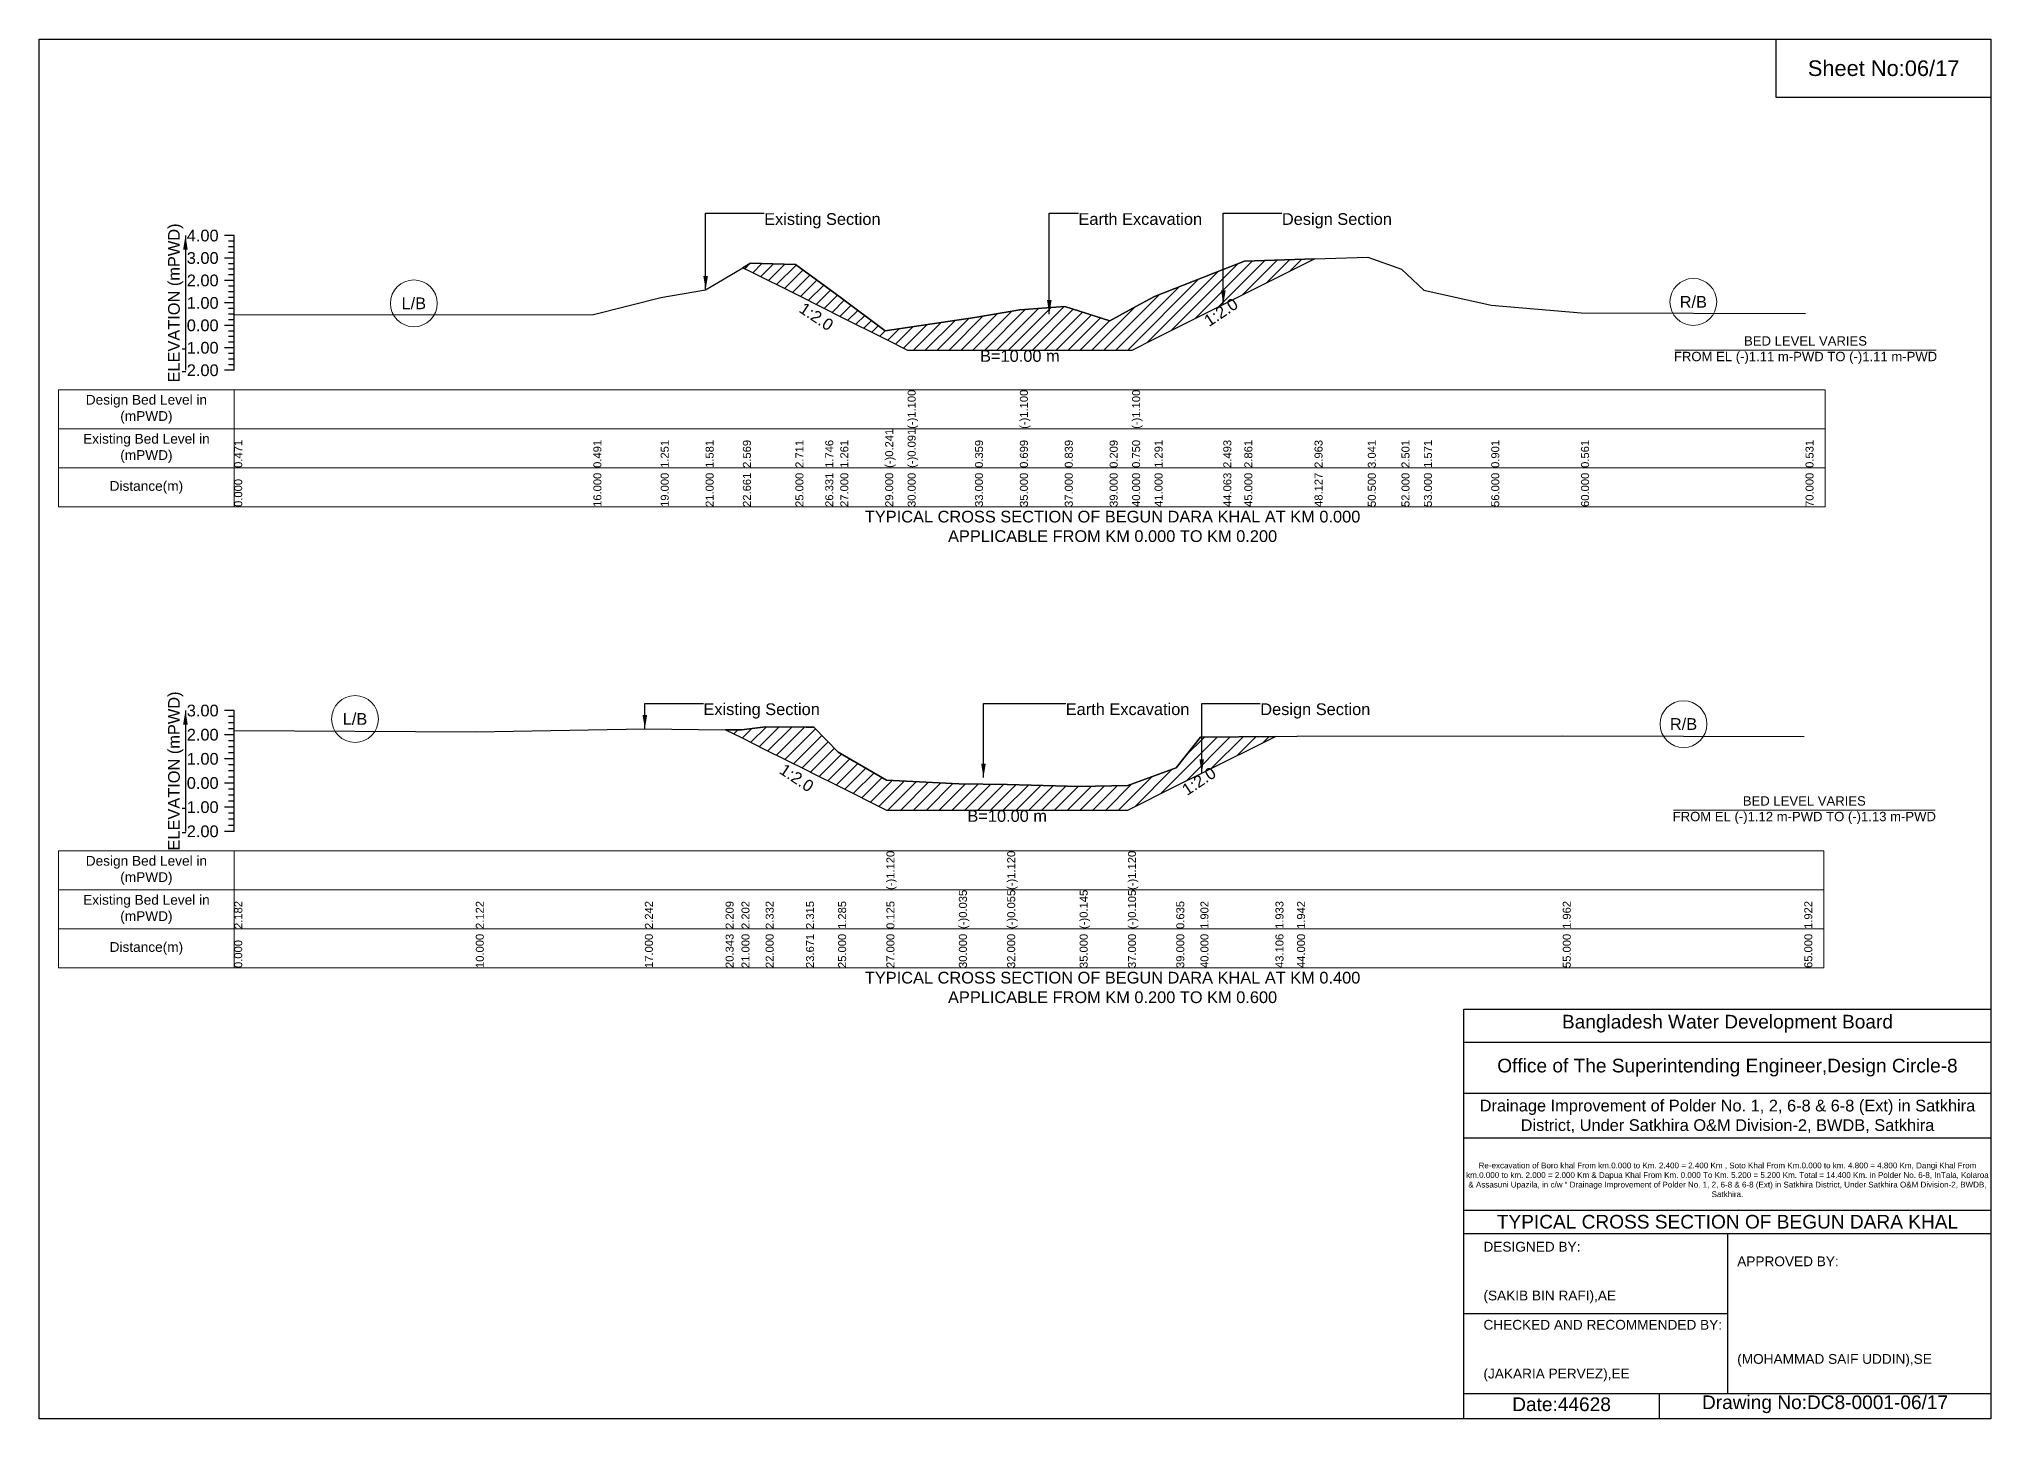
# Model space of a CAD drawing. Header units: inches. Extents: x 91000 to 268000, y -5656 to 20000.
# Drawn here: x 150000 to 158000, y 4344 to 10000 of the extents above; entities that cross this region are included whole.
import ezdxf

# ---------------------------------------------------------------- set-up
doc = ezdxf.new("R2010")
doc.units = ezdxf.units.IN
doc.header["$LTSCALE"] = 7
doc.header["$MEASUREMENT"] = 0
for name, color, linetype, lineweight in [('Cross section Data Border', 7, 'Continuous', 9), ('Cross Section Labels', 7, 'Continuous', 9), ('Existing_Bed_Level for Xsection', 7, 'Continuous', 25)]:
    doc.layers.add(name, color=color, linetype=linetype, lineweight=lineweight)
doc.styles.get("Standard").update_dxf_attribs({"font": 'arial.ttf'})
doc.dimstyles.get("Standard").update_dxf_attribs({"dimtxt": 0.18, "dimasz": 0.18, "dimexe": 0.18, "dimexo": 0.0625, "dimgap": 0.09, "dimtad": 0, "dimtih": 1, "dimtoh": 1, "dimdec": 4, "dimzin": 0, "dimdsep": 46, "dimtxsty": 'Standard', "dimcen": 0.09, "dimadec": 0, "dimazin": 0, "dimtfac": 1, "dimtdec": 4, "dimtofl": 0, "dimtmove": 0, "dimatfit": 3, "dimfxl": 1, "dimtolj": 1, "dimtzin": 0, "dimarcsym": 0})

msp = doc.modelspace()

# ---------------------------------------------------------------- hatches: boundary and pattern name
at = {"layer": 'Existing_Bed_Level for Xsection'}
h = msp.add_hatch(dxfattribs=at)
h.set_pattern_fill('ANSI31', color=256, scale=276, style=0)
h.paths.add_polyline_path([(152884.8, 9062.6), (152916, 9047), (153100, 8955), (153222.4, 8893.8), (153284, 8863), (153468, 8771), (153560, 8725), (153836, 8725), (154020, 8725), (154204, 8725), (154388, 8725), (154480, 8725), (154572, 8771), (154853.8, 8911.9), (154940, 8955), (155227.7, 9098.8), (154940, 9089.4), (154853.8, 9055.6), (154572, 8944.9), (154480, 8895.2), (154388, 8845.4), (154204, 8903.4), (154020, 8890.5), (153836, 8859.2), (153560, 8817.8), (153468, 8804), (153284, 8942.2), (153222.4, 8986.8), (153100, 9075.6), (152916, 9081.1)])
h = msp.add_hatch(dxfattribs=at)
h.set_pattern_fill('ANSI31', color=256, scale=297, style=0)
h.paths.add_polyline_path([(152813.9, 7169), (152879, 7136.5), (152978, 7087), (153143.5, 7004.2), (153176, 6988), (153275, 6938.5), (153473, 6839.5), (153770, 6839.5), (153968, 6839.5), (154265, 6839.5), (154463, 6839.5), (154661, 6938.5), (154760, 6988), (154765.3, 6990.6), (155067.5, 7141.7), (154765.3, 7138.7), (154760, 7138.7), (154661, 7013.2), (154463, 6940), (154265, 6936), (153968, 6944.9), (153770, 6946.9), (153473, 6962.7), (153275, 7077.6), (153176, 7179.2), (153143.5, 7179.6), (152978, 7181.2), (152879, 7168.4)])

# ---------------------------------------------------------------- linework, layer by layer
for points in [[(150000, 10000), (158000, 10000), (158000, 4344), (150000, 4344)], [(157120, 10000), (158000, 10000), (158000, 9760), (157120, 9760)]]:
    msp.add_lwpolyline(points, close=True)
for points in [[(155840, 4344), (155840, 6024), (158000, 6024)], [(155840, 5888), (158000, 5888)], [(155840, 5680), (158000, 5680)], [(155840, 5496), (158000, 5496)], [(155840, 5200), (158000, 5200)], [(155840, 5104), (158000, 5104)], [(156920, 5104), (156920, 4448)], [(155840, 4776), (156920, 4776)], [(155840, 4448), (158000, 4448)], [(156640, 4448), (156640, 4344)]]:
    msp.add_lwpolyline(points)
at = {"layer": 'Cross section Data Border'}
for points in [[(150080, 8562.2), (157320, 8562.2), (157320, 8082.2), (150080, 8082.2)], [(150080, 6672.4), (157315, 6672.4), (157315, 6192.4), (150080, 6192.4)]]:
    msp.add_lwpolyline(points, close=True, dxfattribs=at)
for points in [[(150800, 8562.2), (150800, 8082.2)], [(150080, 8402.2), (157320, 8402.2)], [(150080, 8242.2), (157320, 8242.2)], [(150800, 6672.4), (150800, 6192.4)], [(150080, 6512.4), (157315, 6512.4)], [(150080, 6352.4), (157315, 6352.4)]]:
    msp.add_lwpolyline(points, dxfattribs=at)
at = {"layer": 'Cross Section Labels'}
for points in [[(156704.2, 8725), (157775.8, 8725)], [(156699.2, 6839.5), (157770.8, 6839.5)]]:
    msp.add_lwpolyline(points, dxfattribs=at)
for centre in [(151536, 8916.4), (156780, 8922.4), (151295, 7212.9), (156740, 7192.1)]:
    msp.add_circle(centre, 96, dxfattribs=at)
at = {"layer": 'Existing_Bed_Level for Xsection'}
for points in [[(150800, 9194.2), (150760, 9194.2)], [(150800, 9171.2), (150776, 9171.2)], [(150800, 9148.2), (150776, 9148.2)], [(150800, 9125.2), (150776, 9125.2)], [(150800, 8642.2), (150800, 8734.2), (150800, 8826.2), (150800, 8918.2), (150800, 9010.2), (150800, 9102.2), (150800, 9194.2)], [(150800, 9102.2), (150760, 9102.2)], [(150800, 9079.2), (150776, 9079.2)], [(150800, 9056.2), (150776, 9056.2)], [(150800, 8869.5), (152272, 8871.3), (152548, 8941.3), (152732, 8971.6), (152884.8, 9062.6), (152916, 9081.1), (153100, 9075.6), (153222.4, 8986.8), (153284, 8942.2), (153468, 8804), (153560, 8817.8), (153560, 8817.8), (153836, 8859.2), (154020, 8890.5), (154020, 8890.5), (154204, 8903.4), (154388, 8845.4), (154480, 8895.2), (154480, 8895.2), (154572, 8944.9), (154853.8, 9055.6), (154940, 9089.4), (155227.7, 9098.8), (155446, 9105.9), (155584, 9056.3), (155676, 8970.7), (155952, 8909.1), (156320, 8877.8), (157240, 8875)], [(150800, 9010.2), (150760, 9010.2)], [(150800, 9033.2), (150776, 9033.2)], [(150800, 8987.2), (150776, 8987.2)], [(150800, 8964.2), (150776, 8964.2)], [(150800, 8918.2), (150760, 8918.2)], [(150800, 8941.2), (150776, 8941.2)], [(150800, 8895.2), (150776, 8895.2)], [(150800, 8826.2), (150760, 8826.2)], [(150800, 8872.2), (150776, 8872.2)], [(150800, 8849.2), (150776, 8849.2)], [(150800, 8803.2), (150776, 8803.2)], [(150800, 8734.2), (150760, 8734.2)], [(150800, 8780.2), (150776, 8780.2)], [(150800, 8757.2), (150776, 8757.2)], [(150800, 8642.2), (150760, 8642.2)], [(150800, 8711.2), (150776, 8711.2)], [(150800, 8688.2), (150776, 8688.2)], [(150800, 8665.2), (150776, 8665.2)], [(150800, 7247.4), (150760, 7247.4)], [(150800, 7222.6), (150776, 7222.6)], [(150800, 6752.4), (150800, 6851.4), (150800, 6950.4), (150800, 7049.4), (150800, 7148.4), (150800, 7247.4)], [(150800, 7148.4), (150760, 7148.4)], [(150800, 7197.9), (150776, 7197.9)], [(150800, 7173.1), (150776, 7173.1)], [(150800, 7123.6), (150776, 7123.6)], [(150800, 7166.4), (151790, 7160.4), (152483, 7172.3), (152813.9, 7169), (152879, 7168.4), (152978, 7181.2), (153143.5, 7179.6), (153176, 7179.2), (153275, 7077.6), (153473, 6962.7), (153473, 6962.7), (153770, 6946.9), (153968, 6944.9), (153968, 6944.9), (154265, 6936), (154463, 6940), (154463, 6940), (154661, 7013.2), (154760, 7138.7), (154765.3, 7138.7), (155067.5, 7141.7), (155156, 7142.6), (156245, 7144.6), (157235, 7140.6)], [(150800, 7049.4), (150760, 7049.4)], [(150800, 7098.9), (150776, 7098.9)], [(150800, 7074.1), (150776, 7074.1)], [(150800, 7024.6), (150776, 7024.6)], [(150800, 6999.9), (150776, 6999.9)], [(150800, 6975.1), (150776, 6975.1)], [(150800, 6950.4), (150760, 6950.4)], [(150800, 6925.6), (150776, 6925.6)], [(150800, 6900.9), (150776, 6900.9)], [(150800, 6851.4), (150760, 6851.4)], [(150800, 6876.1), (150776, 6876.1)], [(150800, 6826.6), (150776, 6826.6)], [(150800, 6801.9), (150776, 6801.9)], [(150800, 6752.4), (150760, 6752.4)], [(150800, 6777.1), (150776, 6777.1)]]:
    msp.add_lwpolyline(points, dxfattribs=at)
for points in [[(152884.8, 9062.6), (152916, 9047), (153100, 8955), (153222.4, 8893.8), (153284, 8863), (153468, 8771), (153560, 8725), (153560, 8725), (153836, 8725), (154020, 8725), (154020, 8725), (154204, 8725), (154388, 8725), (154480, 8725), (154480, 8725), (154572, 8771), (154853.8, 8911.9), (154940, 8955), (155227.7, 9098.8), (154940, 9089.4), (154853.8, 9055.6), (154572, 8944.9), (154480, 8895.2), (154480, 8895.2), (154388, 8845.4), (154204, 8903.4), (154020, 8890.5), (154020, 8890.5), (153836, 8859.2), (153560, 8817.8), (153560, 8817.8), (153468, 8804), (153284, 8942.2), (153222.4, 8986.8), (153100, 9075.6), (152916, 9081.1)], [(152813.9, 7169), (152813.9, 7169), (152879, 7136.5), (152978, 7087), (153143.5, 7004.2), (153176, 6988), (153275, 6938.5), (153473, 6839.5), (153473, 6839.5), (153770, 6839.5), (153968, 6839.5), (153968, 6839.5), (154265, 6839.5), (154463, 6839.5), (154463, 6839.5), (154661, 6938.5), (154760, 6988), (154765.3, 6990.6), (155067.5, 7141.7), (154765.3, 7138.7), (154760, 7138.7), (154661, 7013.2), (154463, 6940), (154463, 6940), (154265, 6936), (153968, 6944.9), (153968, 6944.9), (153770, 6946.9), (153473, 6962.7), (153473, 6962.7), (153275, 7077.6), (153176, 7179.2), (153143.5, 7179.6), (152978, 7181.2), (152879, 7168.4), (152813.9, 7169)]]:
    msp.add_lwpolyline(points, close=True, dxfattribs=at)

# ---------------------------------------------------------------- texts
at = {"attachment_point": 5}
for s, insert, char_height in [('Sheet No:06/17', (157560, 9880), 64), ('Bangladesh Water Development Board', (156920, 5964), 56), ('Office of The Superintending Engineer,Design Circle-8', (156920, 5784), 56)]:
    msp.add_mtext(s, dxfattribs=dict(at, insert=insert, char_height=char_height))
for s, insert, char_height, width, attachment_point in [('Drainage Improvement of Polder No. 1, 2, 6-8 & 6-8 (Ext) in Satkhira District, Under Satkhira O&M Division-2, BWDB, Satkhira', (156920, 5584), 48, 2240, 5), ('Re-excavation of Boro khal From km.0.000 to Km. 2.400 = 2.400 Km , Soto Khal From Km.0.000 to km. 4.800 = 4.800 Km, Dangi Khal From km.0.000 to km. 2.000 = 2.000 Km & Dapua Khal From Km. 0.000 To Km. 5.200 = 5.200 Km. Total = 14.400 Km. in Polder No. 6-8, InTala, Kolaroa & Assasuni Upazila, in c/w “ Drainage Improvement of Polder No. 1, 2, 6-8 & 6-8 (Ext) in Satkhira District, Under Satkhira O&M Division-2, BWDB, Satkhira.', (156920, 5324), 23.565, 2160, 5), ('TYPICAL CROSS SECTION OF BEGUN DARA KHAL', (156920, 5152), 56, 2240, 5), ('DESIGNED BY:^J^J^J(SAKIB BIN RAFI),AE', (155920, 4944), 40, 1120, 4), ('APPROVED BY:^J^J^J^J^J^J(MOHAMMAD SAIF UDDIN),SE', (156960, 4784), 40, 1120, 4), ('CHECKED AND RECOMMENDED BY:^J^J^J(JAKARIA PERVEZ),EE', (155920, 4624), 40, 1120, 4), ('Date:44628', (156240, 4404), 56, 1120, 5), ('Drawing No:DC8-0001-06/17', (157320, 4404), 56, 1760, 5)]:
    msp.add_mtext(s, dxfattribs=dict(insert=insert, char_height=char_height, width=width, attachment_point=attachment_point))
at = {"layer": 'Cross section Data Border', "char_height": 40, "width": 640, "attachment_point": 5}
for s, insert in [('Design Bed Level in (mPWD)', (150440, 8482.2)), ('Existing Bed Level in (mPWD)', (150440, 8322.2)), ('Distance(m)', (150440, 8162.2)), ('Design Bed Level in (mPWD)', (150440, 6592.4)), ('Existing Bed Level in (mPWD)', (150440, 6432.4)), ('Distance(m)', (150440, 6272.4))]:
    msp.add_mtext(s, dxfattribs=dict(at, insert=insert))
at = {"layer": 'Cross Section Labels'}
for s, insert, char_height, attachment_point in [('Existing Section', (152972, 9286.2), 48, 1), ('Earth Excavation', (154260, 9286.2), 48, 1), ('Design Section', (155093.8, 9286.2), 48, 1), ('L/B', (151536, 8916.4), 48, 5), ('R/B', (156780, 8922.4), 48, 5), ('B=10.00 m', (154020, 8725), 48, 2), ('BED LEVEL VARIES ^JFROM EL (-)1.11 m-PWD TO (-)1.11 m-PWD', (157240, 8725), 38.4, 5), ('TYPICAL CROSS SECTION OF BEGUN DARA KHAL AT KM 0.000^JAPPLICABLE FROM KM 0.000 TO KM 0.200', (154400, 8002.2), 48, 5), ('L/B', (151295, 7212.9), 48, 5), ('Existing Section', (152723, 7277.1), 48, 1), ('Earth Excavation', (154208, 7277.1), 48, 1), ('Design Section', (155005.3, 7277.1), 48, 1), ('R/B', (156740, 7192.1), 48, 5), ('BED LEVEL VARIES ^JFROM EL (-)1.12 m-PWD TO (-)1.13 m-PWD', (157235, 6839.5), 38.4, 5), ('B=10.00 m', (153968, 6839.5), 48, 2), ('TYPICAL CROSS SECTION OF BEGUN DARA KHAL AT KM 0.400^JAPPLICABLE FROM KM 0.200 TO KM 0.600', (154400, 6112.4), 48, 5)]:
    msp.add_mtext(s, dxfattribs=dict(at, insert=insert, char_height=char_height, attachment_point=attachment_point))
at = {"layer": 'Cross Section Labels', "char_height": 48, "attachment_point": 2}
for insert, rotation in [((153199.4, 8882.3), 326.30993), ((154830.8, 8900.4), 33.69007), ((153118.7, 6991.9), 326.30993), ((154740.5, 6978.2), 33.69007)]:
    msp.add_mtext('1:2.0', dxfattribs=dict(at, insert=insert, rotation=rotation))
at = {"layer": 'Existing_Bed_Level for Xsection', "rotation": 90}
for s, insert, char_height, attachment_point in [('ELEVATION (mPWD)', (150560, 8918.2), 48, 5), ('(-)1.100', (153560, 8402.2), 32.8, 1), ('(-)1.100', (154020, 8402.2), 32.8, 1), ('(-)1.100', (154480, 8402.2), 32.8, 1), ('(-)0.241', (153468, 8242.2), 32.8, 1), ('(-)0.091', (153560, 8242.2), 32.8, 1), ('0.471', (150800, 8242.2), 32.8, 1), ('0.491', (152272, 8242.2), 32.8, 1), ('1.251', (152548, 8242.2), 32.8, 1), ('1.581', (152732, 8242.2), 32.8, 1), ('2.569', (152884.8, 8242.2), 32.8, 1), ('2.711', (153100, 8242.2), 32.8, 1), ('1.746', (153222.4, 8242.2), 32.8, 1), ('1.261', (153284, 8242.2), 32.8, 1), ('0.359', (153836, 8242.2), 32.8, 1), ('0.699', (154020, 8242.2), 32.8, 1), ('0.839', (154204, 8242.2), 32.8, 1), ('0.209', (154388, 8242.2), 32.8, 1), ('0.750', (154480, 8242.2), 32.8, 1), ('1.291', (154572, 8242.2), 32.8, 1), ('2.493', (154853.8, 8242.2), 32.8, 1), ('2.861', (154940, 8242.2), 32.8, 1), ('2.963', (155227.7, 8242.2), 32.8, 1), ('3.041', (155446, 8242.2), 32.8, 1), ('2.501', (155584, 8242.2), 32.8, 1), ('1.571', (155676, 8242.2), 32.8, 1), ('0.901', (155952, 8242.2), 32.8, 1), ('0.561', (156320, 8242.2), 32.8, 1), ('0.531', (157240, 8242.2), 32.8, 1), ('0.000', (150800, 8082.2), 32.8, 1), ('16.000', (152272, 8082.2), 32.8, 1), ('19.000', (152548, 8082.2), 32.8, 1), ('21.000', (152732, 8082.2), 32.8, 1), ('22.661', (152884.8, 8082.2), 32.8, 1), ('25.000', (153100, 8082.2), 32.8, 1), ('26.331', (153222.4, 8082.2), 32.8, 1), ('27.000', (153284, 8082.2), 32.8, 1), ('29.000', (153468, 8082.2), 32.8, 1), ('30.000', (153560, 8082.2), 32.8, 1), ('33.000', (153836, 8082.2), 32.8, 1), ('35.000', (154020, 8082.2), 32.8, 1), ('37.000', (154204, 8082.2), 32.8, 1), ('39.000', (154388, 8082.2), 32.8, 1), ('40.000', (154480, 8082.2), 32.8, 1), ('41.000', (154572, 8082.2), 32.8, 1), ('44.063', (154853.8, 8082.2), 32.8, 1), ('45.000', (154940, 8082.2), 32.8, 1), ('48.127', (155227.7, 8082.2), 32.8, 1), ('50.500', (155446, 8082.2), 32.8, 1), ('52.000', (155584, 8082.2), 32.8, 1), ('53.000', (155676, 8082.2), 32.8, 1), ('56.000', (155952, 8082.2), 32.8, 1), ('60.000', (156320, 8082.2), 32.8, 1), ('70.000', (157240, 8082.2), 32.8, 1), ('ELEVATION (mPWD)', (150560, 6999.9), 48, 5), ('(-)1.120', (153473, 6512.4), 32.8, 1), ('(-)1.120', (153968, 6512.4), 32.8, 1), ('(-)1.120', (154463, 6512.4), 32.8, 1), ('(-)0.035', (153770, 6352.4), 32.8, 1), ('(-)0.055', (153968, 6352.4), 32.8, 1), ('(-)0.145', (154265, 6352.4), 32.8, 1), ('(-)0.105', (154463, 6352.4), 32.8, 1), ('2.182', (150800, 6352.4), 32.8, 1), ('2.122', (151790, 6352.4), 32.8, 1), ('2.242', (152483, 6352.4), 32.8, 1), ('2.209', (152813.9, 6352.4), 32.8, 1), ('2.202', (152879, 6352.4), 32.8, 1), ('2.332', (152978, 6352.4), 32.8, 1), ('2.315', (153143.5, 6352.4), 32.8, 1), ('1.285', (153275, 6352.4), 32.8, 1), ('0.125', (153473, 6352.4), 32.8, 1), ('0.635', (154661, 6352.4), 32.8, 1), ('1.902', (154760, 6352.4), 32.8, 1), ('1.933', (155067.5, 6352.4), 32.8, 1), ('1.942', (155156, 6352.4), 32.8, 1), ('1.962', (156245, 6352.4), 32.8, 1), ('1.922', (157235, 6352.4), 32.8, 1), ('10.000', (151790, 6192.4), 32.8, 1), ('17.000', (152483, 6192.4), 32.8, 1), ('20.343', (152813.9, 6192.4), 32.8, 1), ('21.000', (152879, 6192.4), 32.8, 1), ('22.000', (152978, 6192.4), 32.8, 1), ('23.671', (153143.5, 6192.4), 32.8, 1), ('25.000', (153275, 6192.4), 32.8, 1), ('27.000', (153473, 6192.4), 32.8, 1), ('30.000', (153770, 6192.4), 32.8, 1), ('32.000', (153968, 6192.4), 32.8, 1), ('35.000', (154265, 6192.4), 32.8, 1), ('37.000', (154463, 6192.4), 32.8, 1), ('39.000', (154661, 6192.4), 32.8, 1), ('40.000', (154760, 6192.4), 32.8, 1), ('43.106', (155067.5, 6192.4), 32.8, 1), ('44.000', (155156, 6192.4), 32.8, 1), ('55.000', (156245, 6192.4), 32.8, 1), ('65.000', (157235, 6192.4), 32.8, 1), ('0.000', (150800, 6192.4), 32.8, 1)]:
    msp.add_mtext(s, dxfattribs=dict(at, insert=insert, char_height=char_height, attachment_point=attachment_point))
at = {"layer": 'Existing_Bed_Level for Xsection', "char_height": 48, "attachment_point": 6}
for s, insert in [('4.00', (150736, 9194.2)), ('3.00', (150736, 9102.2)), ('2.00', (150736, 9010.2)), ('1.00', (150736, 8918.2)), ('0.00', (150736, 8826.2)), ('-1.00', (150736, 8734.2)), ('-2.00', (150736, 8642.2)), ('3.00', (150736, 7247.4)), ('2.00', (150736, 7148.4)), ('1.00', (150736, 7049.4)), ('0.00', (150736, 6950.4)), ('-1.00', (150736, 6851.4)), ('-2.00', (150736, 6752.4))]:
    msp.add_mtext(s, dxfattribs=dict(at, insert=insert))

# ---------------------------------------------------------------- leaders
at = {"layer": 'Cross Section Labels', "annotation_type": 0, "has_hookline": 1, "hookline_direction": 0}
for points, text_width in [([(152732, 8971.6), (152732, 9286.2), (152971.9, 9286.2)], 467.2), ([(154140.6, 8872.5), (154140.6, 9286.2), (154259.9, 9286.2)], 497), ([(154853.8, 8911.9), (154853.8, 9286.2), (155093.7, 9286.2)], 441.2), ([(152483, 7172.3), (152483, 7277.1), (152722.9, 7277.1)], 467.2), ([(153870.8, 6972.6), (153870.8, 7277.1), (154207.9, 7277.1)], 497), ([(154765.3, 6990.6), (154765.3, 7277.1), (155005.2, 7277.1)], 441.2)]:
    msp.add_leader(points, dimstyle='Standard', override={"dimasz": 57.6}, dxfattribs=dict(at, text_width=text_width))
at = {"layer": 'Existing_Bed_Level for Xsection'}
for points in [[(150600, 9194.2), (150600, 8642.2)], [(150600, 7247.4), (150600, 6752.4)]]:
    msp.add_leader(points, dimstyle='Standard', override={"dimasz": 57.6}, dxfattribs=at)

doc.saveas('drawing.dxf')
